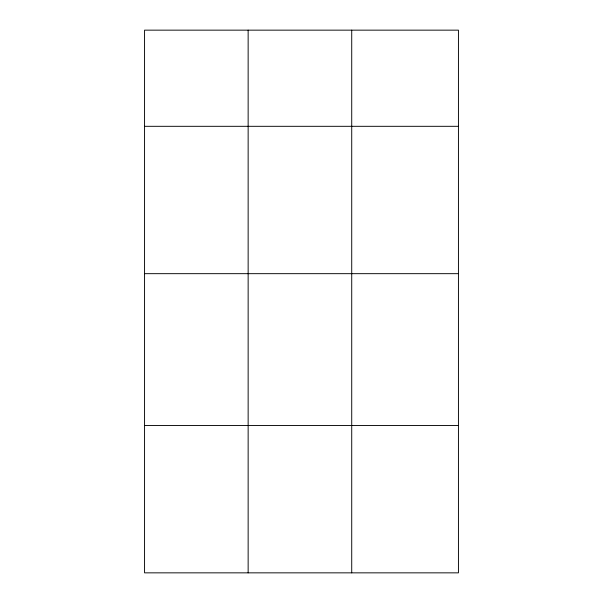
<?xml version="1.0" encoding="UTF-8"?>
<svg xmlns="http://www.w3.org/2000/svg" width="603" height="603" viewBox="0 0 603 603"><rect width="100%" height="100%" fill="white"/><g stroke="black" fill="none" stroke-linecap="round" stroke-linejoin="round"><path stroke-width="0.9" d="M458.438 273.672L458.438 30.15L144.562 30.15L144.562 572.85L458.438 572.85L458.438 273.672L144.562 273.672M144.562 126.313L458.438 126.313M144.562 425.492L458.438 425.492M351.722 30.15L351.722 572.85M248.142 30.15L248.142 572.85"/></g></svg>
